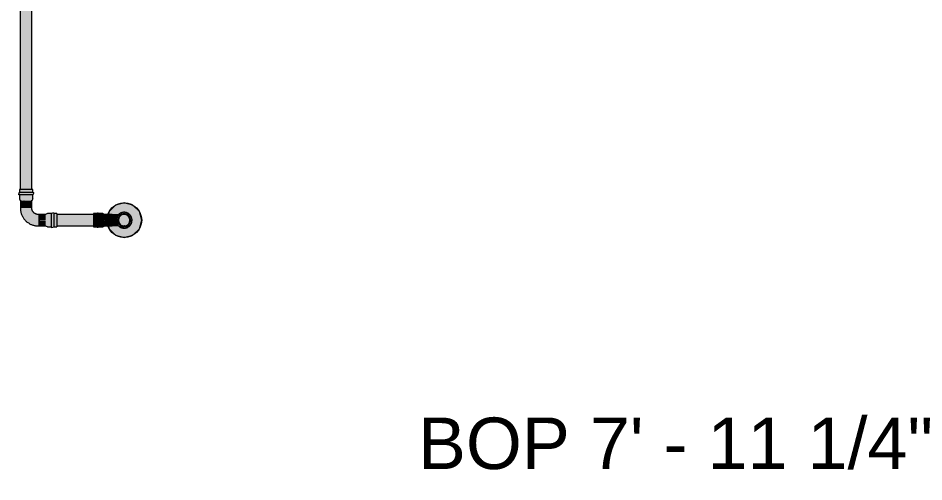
# Model space of a CAD drawing. Header units: inches. Extents: x -3385 to 41, y 7 to 1342.
# Drawn here: x -2808.2 to -2704.4, y 717.7 to 770.9 of the extents above; entities that cross this region are included whole.
import ezdxf

# ---------------------------------------------------------------- set-up
doc = ezdxf.new("R2010")
doc.units = ezdxf.units.IN
doc.header["$MEASUREMENT"] = 0
for name, color, linetype, lineweight in [('A-ANNO-NOTE', 131, 'Continuous', 9), ('G-ANNO-DIMS', 111, 'Continuous', 9), ('P-PIPE', 3, 'Continuous', 9)]:
    doc.layers.add(name, color=color, linetype=linetype, lineweight=lineweight)
doc.styles.add('Arial', font='arial.ttf', dxfattribs={"height": 5.901198})

# ---------------------------------------------------------------- blocks, each defined once
blk = doc.blocks.new('Victaulic-VicPress316-Elbow 90-45deg Style P568_P571 - Standard-1231080-LOWER PARKING')
at = {"layer": 'P-PIPE'}
for points in [[(-2808.01, 750.63), (-2806.59, 750.63), (-2806.48, 750.63), (-2806.34, 750.78), (-2806.48, 750.92), (-2807.9, 750.92), (-2808.02, 750.92), (-2808.16, 750.77), (-2808.01, 750.63)], [(-2808.01, 750.92), (-2806.58, 750.92), (-2806.48, 750.92), (-2806.48, 751.26), (-2807.9, 751.26), (-2808.01, 751.26), (-2808.01, 750.92)], [(-2808.01, 750.18), (-2806.58, 750.18), (-2806.48, 750.18), (-2806.48, 750.63), (-2807.92, 750.63), (-2808.01, 750.63)], [(-2807.9, 749.96), (-2807.88, 749.99), (-2807.8, 749.98), (-2807.74, 749.98), (-2807.71, 749.96), (-2807.57, 749.99), (-2807.36, 749.99), (-2807.24, 749.97), (-2807.02, 749.99), (-2806.86, 749.98), (-2806.78, 749.97), (-2806.74, 749.98), (-2806.63, 749.99), (-2806.61, 749.99), (-2806.59, 749.96), (-2806.51, 750.06), (-2806.5, 750.11), (-2806.49, 750.11), (-2806.49, 750.18), (-2807.94, 750.18), (-2808.01, 750.18), (-2807.98, 750.06), (-2807.9, 749.96)], [(-2807.9, 749.13), (-2807.67, 749.13), (-2807.25, 749.13), (-2807.26, 749.97), (-2807.48, 750), (-2807.6, 749.99), (-2807.72, 749.97), (-2807.76, 749.98), (-2807.86, 749.98), (-2807.88, 749.99), (-2807.9, 749.96)], [(-2804.81, 746.97), (-2804.81, 748.47), (-2804.81, 748.5), (-2804.93, 748.48), (-2805.02, 748.39), (-2805, 748.37), (-2805.01, 748.29), (-2805, 748.23), (-2805.03, 748.2), (-2805, 748.06), (-2805, 747.86), (-2805.03, 747.73), (-2805, 747.52), (-2805.01, 747.35), (-2805.02, 747.27), (-2805, 747.24), (-2805, 747.12), (-2805, 747.1), (-2805.02, 747.08), (-2804.93, 747), (-2804.88, 746.99), (-2804.87, 746.99), (-2804.81, 746.97)], [(-2804.21, 746.83), (-2804.06, 746.97), (-2804.07, 748.45), (-2804.07, 748.51), (-2804.21, 748.65), (-2804.36, 748.5), (-2804.36, 747.03), (-2804.36, 746.97), (-2804.21, 746.83)], [(-2804.06, 746.97), (-2803.73, 746.97), (-2803.73, 748.45), (-2803.73, 748.5), (-2804.06, 748.5), (-2804.07, 747.03), (-2804.06, 746.97)], [(-2805.85, 747.08), (-2805.02, 747.08), (-2805, 747.11), (-2805.01, 747.19), (-2805, 747.25), (-2805.02, 747.28), (-2805, 747.42), (-2805, 747.61), (-2805.03, 747.74), (-2805.86, 747.74), (-2805.85, 747.09)], [(-2806.02, 747.11), (-2806.31, 747.16), (-2806.35, 747.16), (-2806.25, 747.15), (-2806.07, 747.12)]]:
    blk.add_hatch(color=256, dxfattribs=at).paths.add_polyline_path(points, flags=0)
h = blk.add_hatch(color=256, dxfattribs=at)
h.paths.add_polyline_path([(-2806.59, 749.13), (-2806.6, 749.97), (-2806.61, 749.99), (-2806.7, 749.98), (-2806.77, 749.97), (-2806.79, 749.96), (-2806.97, 749.99), (-2807.12, 749.99), (-2807.25, 749.96), (-2807.25, 749.13), (-2806.59, 749.13)], flags=0)
h.paths.add_polyline_path([(-2807.13, 749.13), (-2807.13, 749.13), (-2807.12, 749.37)], flags=0)
h = blk.add_hatch(color=256, dxfattribs=at)
h.paths.add_polyline_path([(-2805.85, 747.08), (-2805.86, 747.41), (-2805.86, 747.74), (-2806.55, 747.93), (-2807.06, 748.44), (-2807.25, 749.13), (-2807.9, 749.13), (-2807.88, 749), (-2807.84, 748.73), (-2807.72, 748.31), (-2807.64, 748.15), (-2807.3, 747.68), (-2806.77, 747.32), (-2806.64, 747.24), (-2806.35, 747.16), (-2805.85, 747.08)], flags=0)
h.paths.add_polyline_path([(-2805.85, 747.17), (-2805.85, 747.17), (-2806.31, 747.22)], flags=0)
h = blk.add_hatch(color=256, dxfattribs=at)
h.paths.add_polyline_path([(-2805.86, 747.74), (-2805.86, 748.4), (-2806.37, 748.61), (-2806.6, 749.13), (-2807.25, 749.13), (-2807.06, 748.44), (-2806.55, 747.93), (-2805.86, 747.74)], flags=0)
h.paths.add_polyline_path([(-2806, 747.83), (-2805.86, 747.86), (-2805.86, 747.86)], flags=0)
h = blk.add_hatch(color=256, dxfattribs=at)
h.paths.add_polyline_path([(-2805.86, 748.16), (-2805.85, 748.16), (-2805.41, 748.18)], flags=0)
h.paths.add_polyline_path([(-2805.86, 748.07), (-2805.86, 748.07), (-2805.36, 748.07)], flags=0)
h.paths.add_polyline_path([(-2805.86, 747.86), (-2805.86, 747.86), (-2805.03, 747.9)], flags=0)
h.paths.add_polyline_path([(-2805.86, 747.74), (-2805.02, 747.75), (-2804.99, 747.97), (-2805, 748.09), (-2805.02, 748.21), (-2805, 748.23), (-2805, 748.35), (-2805, 748.38), (-2805.03, 748.4), (-2805.85, 748.39), (-2805.86, 747.82)], flags=0)
h = blk.add_hatch(color=256, dxfattribs=at)
h.paths.add_polyline_path([(-2804.81, 746.97), (-2804.36, 746.97), (-2804.36, 748.46), (-2804.36, 748.5), (-2804.81, 748.5), (-2804.81, 747.02), (-2804.81, 747)], flags=0)
h.paths.add_polyline_path([(-2804.81, 748.39), (-2804.81, 748.39), (-2804.38, 748.39)], flags=0)
for p, q in [((-2808.01, 751.26), (-2808.01, 750.92)), ((-2808.01, 750.63), (-2808.01, 750.18)), ((-2806.48, 750.92), (-2806.48, 751.26)), ((-2806.48, 750.18), (-2806.48, 750.63)), ((-2808.01, 750.18), (-2807.94, 749.99)), ((-2807.94, 749.99), (-2807.9, 749.96)), ((-2807.9, 750.02), (-2807.9, 749.13)), ((-2806.48, 750.18), (-2806.59, 749.96)), ((-2806.59, 749.13), (-2806.59, 750.02)), ((-2804.97, 748.4), (-2805.85, 748.4)), ((-2804.81, 748.5), (-2805.03, 748.4)), ((-2804.36, 748.5), (-2804.81, 748.5)), ((-2803.73, 748.5), (-2804.06, 748.5)), ((-2805.85, 747.08), (-2804.97, 747.08)), ((-2805.01, 747.06), (-2805.03, 747.08)), ((-2804.81, 746.97), (-2805.01, 747.06)), ((-2804.81, 746.97), (-2804.36, 746.97)), ((-2804.06, 746.97), (-2803.73, 746.97))]:
    blk.add_line(p, q, dxfattribs=at)
at = {"layer": 'P-PIPE', "flags": 128}
for points in [[(-2806.37, 750.87), (-2806.47, 750.92), (-2806.47, 750.92), (-2806.48, 750.92), (-2806.49, 750.92), (-2806.49, 750.92), (-2806.5, 750.92), (-2806.51, 750.92), (-2806.52, 750.92), (-2806.53, 750.92), (-2806.54, 750.92), (-2806.55, 750.92), (-2806.57, 750.92), (-2806.58, 750.92), (-2806.6, 750.92), (-2806.61, 750.92), (-2806.63, 750.92), (-2806.65, 750.92), (-2806.67, 750.92), (-2806.69, 750.92), (-2806.71, 750.92), (-2806.74, 750.92), (-2806.76, 750.92), (-2806.78, 750.92), (-2806.81, 750.92), (-2806.83, 750.92), (-2806.86, 750.92), (-2806.89, 750.92), (-2806.91, 750.92), (-2806.94, 750.92), (-2806.97, 750.92), (-2807, 750.92), (-2807.03, 750.92), (-2807.06, 750.92), (-2807.09, 750.92), (-2807.12, 750.92), (-2807.15, 750.92), (-2807.18, 750.92), (-2807.21, 750.92), (-2807.24, 750.92), (-2807.27, 750.92), (-2807.3, 750.92), (-2807.33, 750.92), (-2807.36, 750.92), (-2807.39, 750.92), (-2807.42, 750.92), (-2807.45, 750.92), (-2807.48, 750.92), (-2807.51, 750.92), (-2807.54, 750.92), (-2807.57, 750.92), (-2807.6, 750.92), (-2807.62, 750.92), (-2807.65, 750.92), (-2807.68, 750.92), (-2807.7, 750.92), (-2807.72, 750.92), (-2807.75, 750.92), (-2807.77, 750.92), (-2807.79, 750.92), (-2807.81, 750.92), (-2807.83, 750.92), (-2807.85, 750.92), (-2807.87, 750.92), (-2807.89, 750.92), (-2807.91, 750.92), (-2807.92, 750.92), (-2807.94, 750.92), (-2807.95, 750.92), (-2807.96, 750.92), (-2807.97, 750.92), (-2807.98, 750.92), (-2807.99, 750.92), (-2808, 750.92), (-2808, 750.92), (-2808.01, 750.92), (-2808.02, 750.92), (-2808.02, 750.92), (-2808.05, 750.92), (-2808.12, 750.68)], [(-2807.97, 750.63), (-2807.98, 750.63), (-2807.99, 750.63), (-2808, 750.63), (-2808, 750.63), (-2808.01, 750.63), (-2808.01, 750.63), (-2808.02, 750.63), (-2808.04, 750.63), (-2808.12, 750.68)], [(-2806.37, 750.87), (-2806.46, 750.63), (-2806.47, 750.63), (-2806.48, 750.63), (-2806.48, 750.63), (-2806.49, 750.63), (-2806.5, 750.63), (-2806.51, 750.63), (-2806.52, 750.63)], [(-2807.9, 749.13), (-2807.9, 749.05), (-2807.9, 748.97), (-2807.89, 748.89), (-2807.88, 748.8), (-2807.86, 748.72), (-2807.84, 748.64), (-2807.82, 748.56), (-2807.8, 748.49), (-2807.77, 748.41), (-2807.74, 748.33), (-2807.71, 748.26), (-2807.67, 748.18), (-2807.63, 748.11), (-2807.59, 748.04), (-2807.55, 747.97), (-2807.5, 747.91), (-2807.45, 747.84), (-2807.39, 747.78), (-2807.36, 747.74)], [(-2806.39, 748.63), (-2806.41, 748.65), (-2806.43, 748.68), (-2806.45, 748.7), (-2806.47, 748.72), (-2806.48, 748.75), (-2806.5, 748.77), (-2806.51, 748.8), (-2806.52, 748.83), (-2806.53, 748.85), (-2806.54, 748.88), (-2806.55, 748.91), (-2806.56, 748.94), (-2806.57, 748.97), (-2806.58, 748.99), (-2806.58, 749.02), (-2806.58, 749.05), (-2806.59, 749.08), (-2806.59, 749.11), (-2806.59, 749.13)], [(-2805.85, 748.4), (-2805.88, 748.4), (-2805.91, 748.4), (-2805.94, 748.4), (-2805.97, 748.41), (-2806, 748.41), (-2806.03, 748.42), (-2806.06, 748.42), (-2806.08, 748.43), (-2806.11, 748.44), (-2806.14, 748.45), (-2806.17, 748.47), (-2806.19, 748.48), (-2806.22, 748.49), (-2806.24, 748.51), (-2806.27, 748.52), (-2806.29, 748.54), (-2806.32, 748.56), (-2806.34, 748.58), (-2806.36, 748.6), (-2806.38, 748.62), (-2806.39, 748.63)], [(-2804.1, 748.6), (-2804.35, 748.52), (-2804.36, 748.51), (-2804.36, 748.5), (-2804.36, 748.5), (-2804.36, 748.49), (-2804.36, 748.49), (-2804.36, 748.48), (-2804.36, 748.47), (-2804.36, 748.46), (-2804.36, 748.45), (-2804.36, 748.43), (-2804.36, 748.42), (-2804.36, 748.41), (-2804.36, 748.39), (-2804.36, 748.37), (-2804.36, 748.36), (-2804.36, 748.34), (-2804.36, 748.32), (-2804.36, 748.3), (-2804.36, 748.28), (-2804.36, 748.25), (-2804.36, 748.23), (-2804.36, 748.21), (-2804.36, 748.18), (-2804.36, 748.16), (-2804.36, 748.13), (-2804.36, 748.1), (-2804.36, 748.08), (-2804.36, 748.05), (-2804.36, 748.02), (-2804.36, 747.99), (-2804.36, 747.96), (-2804.36, 747.93), (-2804.36, 747.9), (-2804.36, 747.87), (-2804.36, 747.84), (-2804.36, 747.81), (-2804.36, 747.78), (-2804.36, 747.75), (-2804.36, 747.72), (-2804.36, 747.69), (-2804.36, 747.66), (-2804.36, 747.63), (-2804.36, 747.6), (-2804.36, 747.57), (-2804.36, 747.54), (-2804.36, 747.51), (-2804.36, 747.48), (-2804.36, 747.45), (-2804.36, 747.42), (-2804.36, 747.39), (-2804.36, 747.37), (-2804.36, 747.34), (-2804.36, 747.31), (-2804.36, 747.29), (-2804.36, 747.27), (-2804.36, 747.24), (-2804.36, 747.22), (-2804.36, 747.2), (-2804.36, 747.17), (-2804.36, 747.15), (-2804.36, 747.14), (-2804.36, 747.12), (-2804.36, 747.1), (-2804.36, 747.08), (-2804.36, 747.07), (-2804.36, 747.05), (-2804.36, 747.04), (-2804.36, 747.03), (-2804.36, 747.02), (-2804.36, 747.01), (-2804.36, 747), (-2804.36, 746.99), (-2804.36, 746.98), (-2804.36, 746.98), (-2804.36, 746.97), (-2804.36, 746.96), (-2804.35, 746.95), (-2804.32, 746.87)], [(-2804.1, 748.6), (-2804.07, 748.52), (-2804.06, 748.51), (-2804.06, 748.5), (-2804.06, 748.5), (-2804.06, 748.49), (-2804.06, 748.48), (-2804.06, 748.48), (-2804.06, 748.47)], [(-2807.36, 747.74), (-2807.3, 747.68), (-2807.24, 747.62), (-2807.18, 747.57), (-2807.12, 747.52), (-2807.05, 747.47), (-2806.98, 747.42), (-2806.91, 747.38), (-2806.84, 747.34), (-2806.77, 747.3), (-2806.7, 747.26), (-2806.62, 747.23), (-2806.54, 747.2), (-2806.47, 747.17), (-2806.39, 747.15), (-2806.31, 747.13), (-2806.23, 747.12), (-2806.15, 747.1), (-2806.06, 747.09), (-2805.98, 747.09), (-2805.9, 747.08), (-2805.85, 747.08)], [(-2804.06, 747.01), (-2804.06, 747), (-2804.06, 746.99), (-2804.06, 746.99), (-2804.06, 746.98), (-2804.06, 746.97), (-2804.06, 746.97), (-2804.06, 746.96), (-2804.07, 746.94), (-2804.32, 746.87)]]:
    blk.add_lwpolyline(points, dxfattribs=at)
at = {"layer": 'P-PIPE'}
for centre, major_axis, ratio, start_param, end_param in [((-2807.25, 751.26), (0.767, 0), 0.004438, 0.004114, 3.141593), ((-2807.25, 750.92), (0.766, 0), 0.004438, 0.004114, 3.141593), ((-2807.25, 750.63), (0.766, 0), 0.004438, 0.004114, 3.141593), ((-2804.36, 747.74), (0, 0.766), 0.004114, 0, 3.137154), ((-2804.06, 747.74), (0, 0.766), 0.004114, 0, 0.765582), ((-2803.73, 747.74), (0, 0.766), 0.004114, 0, 3.137154), ((-2803.73, 747.74), (0, 0.766), 0.004114, 5.901465, 6.087424), ((-2804.06, 747.74), (0, 0.766), 0.004114, 0.78096, 3.137154), ((-2803.73, 747.74), (0, 0.766), 0.004114, 3.341082, 3.524747)]:
    blk.add_ellipse(centre, major_axis=major_axis, ratio=ratio, start_param=start_param, end_param=end_param, dxfattribs=at)
blk = doc.blocks.new('Victaulic-VicPress316-Elbow 90-45deg Style P568_P571 - Standard-1231180-LOWER PARKING')
at = {"layer": 'P-PIPE'}
for points in [[(-2799.18, 747.74), (-2799.18, 748.5), (-2799.52, 748.5), (-2799.52, 747.74), (-2799.31, 747.74)], [(-2798.89, 747.74), (-2798.89, 748.51), (-2798.95, 748.6), (-2799.04, 748.65), (-2799.14, 748.59), (-2799.18, 748.5), (-2799.18, 747.74), (-2798.96, 747.74)], [(-2798.89, 747.74), (-2798.44, 747.74), (-2798.44, 748.5), (-2798.89, 748.49), (-2798.89, 747.84)], [(-2798.22, 747.74), (-2798.23, 747.75), (-2798.25, 747.91), (-2798.24, 748.09), (-2798.25, 748.17), (-2798.22, 748.21), (-2798.25, 748.33), (-2798.25, 748.38), (-2798.22, 748.4), (-2798.3, 748.46), (-2798.44, 748.5), (-2798.44, 747.74), (-2798.27, 747.74)], [(-2797.4, 747.74), (-2797.39, 748.4), (-2798.24, 748.38), (-2798.26, 748.37), (-2798.24, 748.26), (-2798.23, 748.2), (-2798.25, 748.17), (-2798.25, 747.97), (-2798.25, 747.9), (-2798.22, 747.74), (-2797.54, 747.74)], [(-2795.1, 747.74), (-2795.12, 747.91), (-2795.17, 748.09), (-2795.34, 748.36), (-2795.55, 748.52), (-2795.68, 748.59), (-2795.85, 748.63), (-2796.03, 748.65), (-2796.19, 748.6), (-2796.35, 748.59), (-2796.56, 748.47), (-2796.68, 748.36), (-2796.86, 748.07), (-2796.91, 747.91), (-2796.92, 747.74), (-2796.78, 747.74), (-2796.54, 748.29), (-2796.01, 748.5), (-2795.47, 748.28), (-2795.25, 747.74), (-2795.17, 747.74)], [(-2795.25, 747.74), (-2795.49, 748.29), (-2796.01, 748.5), (-2796.56, 748.28), (-2796.78, 747.74), (-2796.67, 747.74), (-2796.65, 747.81), (-2796.62, 747.98), (-2796.53, 748.13), (-2796.42, 748.25), (-2796.26, 748.34), (-2796.11, 748.39), (-2795.94, 748.4), (-2795.74, 748.34), (-2795.62, 748.28), (-2795.47, 748.13), (-2795.4, 748.01), (-2795.35, 747.85), (-2795.35, 747.74), (-2795.26, 747.74)], [(-2799.18, 746.97), (-2799.18, 747.74), (-2799.52, 747.74), (-2799.52, 746.97), (-2799.18, 746.97)], [(-2799.04, 746.83), (-2798.93, 746.9), (-2798.89, 746.97), (-2798.89, 747.74), (-2799.18, 747.74), (-2799.18, 746.97), (-2799.13, 746.87), (-2799.04, 746.83)], [(-2798.44, 746.97), (-2798.44, 747.74), (-2798.89, 747.74), (-2798.89, 746.97), (-2798.44, 746.97)], [(-2798.44, 746.97), (-2798.36, 746.99), (-2798.22, 747.08), (-2798.25, 747.12), (-2798.24, 747.22), (-2798.23, 747.28), (-2798.25, 747.32), (-2798.25, 747.51), (-2798.24, 747.62), (-2798.22, 747.74), (-2798.44, 747.74), (-2798.44, 746.99)], [(-2795.99, 746.83), (-2795.83, 746.88), (-2795.68, 746.89), (-2795.47, 747.01), (-2795.34, 747.12), (-2795.16, 747.41), (-2795.17, 747.74), (-2795.25, 747.74), (-2795.47, 747.2), (-2796.01, 746.97), (-2796.56, 747.21), (-2796.78, 747.74), (-2796.85, 747.74), (-2796.86, 747.41), (-2796.68, 747.12), (-2796.48, 746.96), (-2796.35, 746.89), (-2796.17, 746.84)], [(-2796.01, 746.97), (-2795.47, 747.21), (-2795.25, 747.74), (-2795.35, 747.74), (-2795.36, 747.64), (-2795.38, 747.51), (-2795.47, 747.36), (-2795.58, 747.23), (-2795.77, 747.13), (-2795.89, 747.09), (-2796.07, 747.09), (-2796.27, 747.14), (-2796.4, 747.22), (-2796.43, 747.25), (-2796.49, 747.29), (-2796.52, 747.34), (-2796.61, 747.5), (-2796.67, 747.74), (-2796.78, 747.74), (-2796.56, 747.2), (-2796.17, 747.04)], [(-2795.26, 747.77), (-2795.26, 747.78), (-2795.28, 747.82)], [(-2796.01, 747.08), (-2796.01, 747.09), (-2796.01, 747.08)]]:
    blk.add_hatch(color=256, dxfattribs=at).paths.add_polyline_path(points, flags=0)
h = blk.add_hatch(color=256, dxfattribs=at)
h.paths.add_polyline_path([(-2796.67, 747.74), (-2796.67, 747.74), (-2796.67, 747.74)], flags=0)
h.paths.add_polyline_path([(-2796.92, 747.74), (-2796.89, 747.97), (-2796.84, 748.11), (-2796.68, 748.36), (-2796.64, 748.4), (-2797.39, 748.39), (-2797.4, 747.74), (-2797.01, 747.74)], flags=0)
h = blk.add_hatch(color=256, dxfattribs=at)
h.paths.add_polyline_path([(-2797.4, 747.51), (-2797.4, 747.51), (-2797.4, 747.51)], flags=0)
h.paths.add_polyline_path([(-2797.39, 747.08), (-2797.4, 747.41), (-2797.4, 747.74), (-2798.23, 747.73), (-2798.25, 747.56), (-2798.24, 747.38), (-2798.25, 747.31), (-2798.22, 747.27), (-2798.25, 747.16), (-2798.25, 747.1), (-2798.22, 747.08), (-2797.39, 747.08)], flags=0)
h = blk.add_hatch(color=256, dxfattribs=at)
h.paths.add_polyline_path([(-2796.7, 747.08), (-2796.65, 747.09), (-2796.69, 747.13), (-2796.86, 747.41), (-2796.86, 747.74), (-2797.4, 747.74), (-2797.39, 747.08), (-2796.81, 747.08)], flags=0)
h.paths.add_polyline_path([(-2797.39, 747.09), (-2797.39, 747.09), (-2797.39, 747.09)], flags=0)
h.paths.add_polyline_path([(-2797.07, 747.36), (-2797.07, 747.36), (-2797.05, 747.43)], flags=0)
for p, q in [((-2799.18, 748.5), (-2799.52, 748.5)), ((-2798.44, 748.5), (-2798.89, 748.5)), ((-2798.44, 748.5), (-2798.22, 748.4)), ((-2797.39, 748.4), (-2798.29, 748.4)), ((-2796.01, 748.5), (-2796.01, 748.5)), ((-2796.01, 748.5), (-2796.01, 748.5)), ((-2796.01, 748.4), (-2796.01, 748.4)), ((-2799.52, 746.97), (-2799.18, 746.97)), ((-2798.89, 746.97), (-2798.44, 746.97)), ((-2798.44, 746.97), (-2798.22, 747.08)), ((-2798.29, 747.08), (-2797.39, 747.08)), ((-2796.01, 746.97), (-2796.01, 746.97)), ((-2796.01, 746.97), (-2796.01, 746.97)), ((-2795.97, 747.08), (-2796, 747.08))]:
    blk.add_line(p, q, dxfattribs=at)
at = {"layer": 'P-PIPE', "flags": 128}
for points in [[(-2798.89, 748.47), (-2798.89, 748.47), (-2798.89, 748.48), (-2798.89, 748.49), (-2798.89, 748.5), (-2798.89, 748.5), (-2798.89, 748.51), (-2798.89, 748.52), (-2798.9, 748.56), (-2799.18, 748.52), (-2799.18, 748.51), (-2799.18, 748.51), (-2799.18, 748.5), (-2799.18, 748.49), (-2799.18, 748.49), (-2799.18, 748.48), (-2799.18, 748.47), (-2799.18, 748.46), (-2799.18, 748.45), (-2799.18, 748.44), (-2799.18, 748.42), (-2799.18, 748.41), (-2799.18, 748.39), (-2799.18, 748.38), (-2799.18, 748.36), (-2799.18, 748.34), (-2799.18, 748.32), (-2799.18, 748.3), (-2799.18, 748.28), (-2799.18, 748.26), (-2799.18, 748.23), (-2799.18, 748.21), (-2799.18, 748.19), (-2799.18, 748.16), (-2799.18, 748.13), (-2799.18, 748.11), (-2799.18, 748.08), (-2799.18, 748.05), (-2799.18, 748.02), (-2799.18, 748), (-2799.18, 747.97), (-2799.18, 747.94), (-2799.18, 747.91), (-2799.18, 747.88), (-2799.18, 747.85), (-2799.18, 747.82), (-2799.18, 747.79), (-2799.18, 747.75), (-2799.18, 747.74)], [(-2797.39, 748.4), (-2797.34, 748.4), (-2797.28, 748.4), (-2797.23, 748.4), (-2797.17, 748.4), (-2797.12, 748.4), (-2797.06, 748.4), (-2797.01, 748.4), (-2796.96, 748.4), (-2796.9, 748.4), (-2796.85, 748.4), (-2796.8, 748.4), (-2796.75, 748.4), (-2796.7, 748.4), (-2796.65, 748.4), (-2796.64, 748.4)], [(-2795.1, 747.74), (-2795.1, 747.77), (-2795.1, 747.81), (-2795.11, 747.85), (-2795.11, 747.88), (-2795.12, 747.92), (-2795.13, 747.96), (-2795.14, 747.99), (-2795.15, 748.03), (-2795.16, 748.06), (-2795.17, 748.09), (-2795.19, 748.13), (-2795.2, 748.16), (-2795.22, 748.19), (-2795.24, 748.22), (-2795.26, 748.25), (-2795.28, 748.28), (-2795.3, 748.31), (-2795.33, 748.34), (-2795.35, 748.37), (-2795.38, 748.39), (-2795.4, 748.42), (-2795.43, 748.44), (-2795.46, 748.46), (-2795.49, 748.49), (-2795.52, 748.51), (-2795.55, 748.52), (-2795.58, 748.54), (-2795.62, 748.56), (-2795.65, 748.57), (-2795.68, 748.59), (-2795.72, 748.6), (-2795.75, 748.61), (-2795.79, 748.62), (-2795.82, 748.63), (-2795.86, 748.64), (-2795.89, 748.64), (-2795.93, 748.65), (-2795.97, 748.65), (-2796, 748.65), (-2796.04, 748.65), (-2796.08, 748.65), (-2796.11, 748.64), (-2796.15, 748.64), (-2796.18, 748.63), (-2796.22, 748.63), (-2796.26, 748.62), (-2796.29, 748.61), (-2796.32, 748.6), (-2796.36, 748.58), (-2796.39, 748.57), (-2796.42, 748.55), (-2796.46, 748.53), (-2796.49, 748.52), (-2796.52, 748.5), (-2796.55, 748.48), (-2796.58, 748.45), (-2796.61, 748.43), (-2796.63, 748.41), (-2796.66, 748.38), (-2796.69, 748.35), (-2796.71, 748.33), (-2796.73, 748.3), (-2796.75, 748.27), (-2796.77, 748.24), (-2796.79, 748.21), (-2796.81, 748.18), (-2796.83, 748.14), (-2796.84, 748.11), (-2796.86, 748.08), (-2796.87, 748.04), (-2796.88, 748.01), (-2796.89, 747.97), (-2796.9, 747.94), (-2796.91, 747.9), (-2796.92, 747.87), (-2796.92, 747.83), (-2796.92, 747.79), (-2796.92, 747.76), (-2796.92, 747.74)], [(-2796.01, 748.4), (-2796.01, 748.4), (-2796.01, 748.4), (-2796.01, 748.4)], [(-2798.89, 747.01), (-2798.89, 747), (-2798.89, 746.99), (-2798.89, 746.99), (-2798.89, 746.98), (-2798.89, 746.97), (-2798.89, 746.97), (-2798.89, 746.96), (-2798.9, 746.92), (-2799.18, 746.95), (-2799.18, 746.97), (-2799.18, 746.97), (-2799.18, 746.98), (-2799.18, 746.98), (-2799.18, 746.99), (-2799.18, 747), (-2799.18, 747.01), (-2799.18, 747.02), (-2799.18, 747.03), (-2799.18, 747.04), (-2799.18, 747.05), (-2799.18, 747.07), (-2799.18, 747.08), (-2799.18, 747.1), (-2799.18, 747.12), (-2799.18, 747.14), (-2799.18, 747.16), (-2799.18, 747.18), (-2799.18, 747.2), (-2799.18, 747.22), (-2799.18, 747.24), (-2799.18, 747.27), (-2799.18, 747.29), (-2799.18, 747.32), (-2799.18, 747.34), (-2799.18, 747.37), (-2799.18, 747.4), (-2799.18, 747.42), (-2799.18, 747.45), (-2799.18, 747.48), (-2799.18, 747.51), (-2799.18, 747.54), (-2799.18, 747.57), (-2799.18, 747.6), (-2799.18, 747.63), (-2799.18, 747.66), (-2799.18, 747.69), (-2799.18, 747.72), (-2799.18, 747.74)], [(-2796.92, 747.74), (-2796.92, 747.7), (-2796.92, 747.67), (-2796.92, 747.63), (-2796.91, 747.59), (-2796.91, 747.56), (-2796.9, 747.52), (-2796.89, 747.49), (-2796.88, 747.45), (-2796.87, 747.42), (-2796.85, 747.38), (-2796.84, 747.35), (-2796.82, 747.32), (-2796.8, 747.29), (-2796.79, 747.25), (-2796.77, 747.22), (-2796.74, 747.19), (-2796.72, 747.16), (-2796.7, 747.14), (-2796.67, 747.11), (-2796.65, 747.08), (-2796.62, 747.06), (-2796.59, 747.04), (-2796.57, 747.01), (-2796.54, 746.99), (-2796.51, 746.97), (-2796.47, 746.95), (-2796.44, 746.93), (-2796.41, 746.92), (-2796.38, 746.9), (-2796.34, 746.89), (-2796.31, 746.88), (-2796.27, 746.86), (-2796.24, 746.85), (-2796.2, 746.85), (-2796.17, 746.84), (-2796.13, 746.83), (-2796.1, 746.83), (-2796.06, 746.83), (-2796.02, 746.83), (-2795.99, 746.83), (-2795.95, 746.83), (-2795.91, 746.83), (-2795.88, 746.84), (-2795.84, 746.84), (-2795.81, 746.85), (-2795.77, 746.86), (-2795.74, 746.87), (-2795.7, 746.88), (-2795.67, 746.89), (-2795.63, 746.91), (-2795.6, 746.92), (-2795.57, 746.94), (-2795.54, 746.96), (-2795.51, 746.98), (-2795.48, 747), (-2795.45, 747.02), (-2795.42, 747.05), (-2795.39, 747.07), (-2795.37, 747.1), (-2795.34, 747.12), (-2795.32, 747.15), (-2795.29, 747.18), (-2795.27, 747.21), (-2795.25, 747.24), (-2795.23, 747.27), (-2795.21, 747.3), (-2795.2, 747.33), (-2795.18, 747.37), (-2795.17, 747.4), (-2795.15, 747.43), (-2795.14, 747.47), (-2795.13, 747.5), (-2795.12, 747.54), (-2795.12, 747.57), (-2795.11, 747.61), (-2795.11, 747.65), (-2795.1, 747.68), (-2795.1, 747.72), (-2795.1, 747.74)], [(-2796.65, 747.08), (-2796.69, 747.08), (-2796.74, 747.08), (-2796.79, 747.08), (-2796.84, 747.08), (-2796.89, 747.08), (-2796.95, 747.08), (-2797, 747.08), (-2797.05, 747.08), (-2797.11, 747.08), (-2797.16, 747.08), (-2797.22, 747.08), (-2797.27, 747.08), (-2797.33, 747.08), (-2797.38, 747.08), (-2797.39, 747.08)], [(-2796.01, 747.08), (-2796.01, 747.08), (-2796.01, 747.08), (-2796.02, 747.08)]]:
    blk.add_lwpolyline(points, dxfattribs=at)
at = {"layer": 'P-PIPE'}
for centre, major_axis, ratio, start_param, end_param in [((-2799.52, 747.74), (0, 0.766), 0.004114, 0, 1.570796), ((-2799.18, 747.74), (0, 0.766), 0.004114, 0, 0.761473), ((-2798.89, 747.74), (0, 0.766), 0.004114, 0, 1.570796), ((-2796.01, 747.74), (0, 0.766), 0.999992, 0, 1.570796), ((-2796.01, 747.74), (0, 0.766), 0.999992, 4.712389, 6.283185), ((-2799.52, 747.74), (0, 0.766), 0.004114, 1.570796, 3.141593), ((-2799.18, 747.74), (0, 0.766), 0.004114, 0.785398, 1.570796), ((-2799.18, 747.74), (0, 0.766), 0.004114, 1.570796, 3.141593), ((-2798.89, 747.74), (0, 0.766), 0.004114, 1.570796, 3.141593), ((-2796.01, 747.74), (0, 0.766), 0.999992, 1.570796, 3.141593), ((-2796.01, 747.74), (0, 0.657), 0.999992, 1.495368, 1.570796), ((-2796.01, 747.74), (0, 0.657), 0.999992, 1.544139, 1.570796), ((-2796.01, 747.74), (0, 0.657), 0.999992, 1.570796, 1.659521), ((-2796.01, 747.74), (0, 0.657), 0.999992, 1.570796, 1.597454), ((-2796.01, 747.74), (0, 0.657), 0.999992, 0.736694, 0.842668), ((-2796.01, 747.74), (0, 0.657), 0.999992, 2.286591, 2.438042), ((-2796.01, 747.74), (0, 0.766), 0.999992, 3.141593, 4.712389), ((-2796.01, 747.74), (0, 0.657), 0.999992, 3.107002, 3.141593), ((-2796.01, 747.74), (0, 0.657), 0.999992, 3.141593, 3.182276)]:
    blk.add_ellipse(centre, major_axis=major_axis, ratio=ratio, start_param=start_param, end_param=end_param, dxfattribs=at)

msp = doc.modelspace()

# ---------------------------------------------------------------- hatches: boundary and pattern name
at = {"layer": 'A-ANNO-NOTE'}
h = msp.add_hatch(color=256, dxfattribs=at)
edge = h.paths.add_edge_path(flags=0)
edge.add_arc((-2796, 747.743), 2, 0, 360)
msp.add_hatch(color=256, dxfattribs=at).paths.add_polyline_path([(-2796, 745.743), (-2795, 746.011), (-2794.268, 746.743), (-2794, 747.743), (-2794.268, 748.743), (-2795, 749.475), (-2796, 749.743), (-2797, 749.475), (-2797.732, 748.743), (-2798, 747.743), (-2797.732, 746.743), (-2797, 746.011)], flags=0)
at = {"layer": 'P-PIPE'}
for points in [[(-2807.904, 751.26), (-2807.246, 751.27), (-2807.25, 802.609), (-2807.904, 802.609), (-2807.904, 751.26)], [(-2806.589, 751.26), (-2806.592, 802.61), (-2807.246, 802.609), (-2807.242, 751.262), (-2806.592, 751.26)], [(-2799.523, 747.738), (-2799.522, 748.396), (-2803.727, 748.392), (-2803.721, 747.738)], [(-2796.064, 747.088), (-2795.892, 747.094), (-2795.728, 747.144), (-2795.582, 747.235), (-2795.465, 747.36), (-2795.384, 747.512), (-2795.346, 747.679), (-2795.351, 747.85), (-2795.401, 748.015), (-2795.492, 748.16), (-2795.636, 748.287), (-2795.769, 748.358), (-2795.936, 748.397), (-2796.108, 748.391), (-2796.272, 748.341), (-2796.418, 748.251), (-2796.535, 748.125), (-2796.616, 747.974), (-2796.654, 747.807), (-2796.649, 747.635), (-2796.572, 747.428), (-2796.508, 747.325), (-2796.383, 747.208), (-2796.231, 747.127), (-2796.175, 747.114)], [(-2799.521, 747.081), (-2799.523, 747.738), (-2803.729, 747.738), (-2803.726, 747.081), (-2799.521, 747.081)], [(-2796.6, 747.47), (-2796.599, 747.471), (-2796.649, 747.635), (-2796.654, 747.807), (-2796.616, 747.974), (-2796.617, 747.973), (-2796.662, 747.738), (-2796.65, 747.635), (-2796.643, 747.612)], [(-2796.065, 747.088), (-2796.064, 747.088), (-2796.231, 747.127), (-2796.383, 747.208), (-2796.508, 747.325), (-2796.457, 747.264), (-2796.435, 747.255), (-2796.384, 747.207), (-2796.209, 747.121), (-2796.175, 747.113)]]:
    msp.add_hatch(color=256, dxfattribs=at).paths.add_polyline_path(points, flags=0)

# ---------------------------------------------------------------- linework, layer by layer
at = {"layer": 'A-ANNO-NOTE'}
for p, q in [((-2797, 749.475), (-2797.732, 748.743)), ((-2796, 749.743), (-2797, 749.475)), ((-2795, 749.475), (-2796, 749.743)), ((-2794.268, 748.743), (-2795, 749.475)), ((-2797.732, 748.743), (-2798, 747.743)), ((-2794, 747.743), (-2794.268, 748.743)), ((-2798, 747.743), (-2797.732, 746.743)), ((-2794.268, 746.743), (-2794, 747.743)), ((-2797.732, 746.743), (-2797, 746.011)), ((-2795, 746.011), (-2794.268, 746.743)), ((-2797, 746.011), (-2796, 745.743)), ((-2796, 745.743), (-2795, 746.011))]:
    msp.add_line(p, q, dxfattribs=at)
msp.add_circle((-2796, 747.743), 2, dxfattribs=at)
at = {"layer": 'P-PIPE'}
for p, q in [((-2807.904, 802.61), (-2807.904, 751.26)), ((-2806.589, 751.26), (-2806.589, 802.61)), ((-2799.521, 748.396), (-2803.727, 748.396)), ((-2796.272, 748.341), (-2796.282, 748.337)), ((-2803.727, 747.081), (-2799.521, 747.081)), ((-2795.738, 747.14), (-2795.728, 747.144))]:
    msp.add_line(p, q, dxfattribs=at)
for centre, start_param, end_param in [((-2796, 747.743), 0, 1.5707963), ((-2796, 747.743), 4.712389, 6.2831853), ((-2796.01, 747.738), 1.1101125, 1.1855143), ((-2796, 747.743), 1.5707963, 3.1415927), ((-2796.01, 747.738), 0.3345212, 0.4000662), ((-2796.01, 747.738), 1.8954814, 1.9594089), ((-2796, 747.743), 3.1415927, 4.712389), ((-2796.01, 747.738), 2.6906868, 2.7284964)]:
    msp.add_ellipse(centre, major_axis=(-0.272, 0.599), ratio=0.9999701, start_param=start_param, end_param=end_param, dxfattribs=at)

# ---------------------------------------------------------------- block references
for name in ['Victaulic-VicPress316-Elbow 90-45deg Style P568_P571 - Standard-1231080-LOWER PARKING', 'Victaulic-VicPress316-Elbow 90-45deg Style P568_P571 - Standard-1231180-LOWER PARKING']:
    msp.add_blockref(name, (0, 0), dxfattribs=at)

# ---------------------------------------------------------------- texts
at = {"layer": 'G-ANNO-DIMS', "insert": (-2762.343, 725.108), "char_height": 5.9012, "width": 70.344, "attachment_point": 1, "line_spacing_factor": 0.938532, "style": 'Arial', "bg_fill": 3, "box_fill_scale": 1.25, "bg_fill_color": 0, "bg_fill_transparency": 0}
msp.add_mtext('BOP 7\' - 11 1/4"', dxfattribs=at)

doc.saveas('drawing.dxf')
